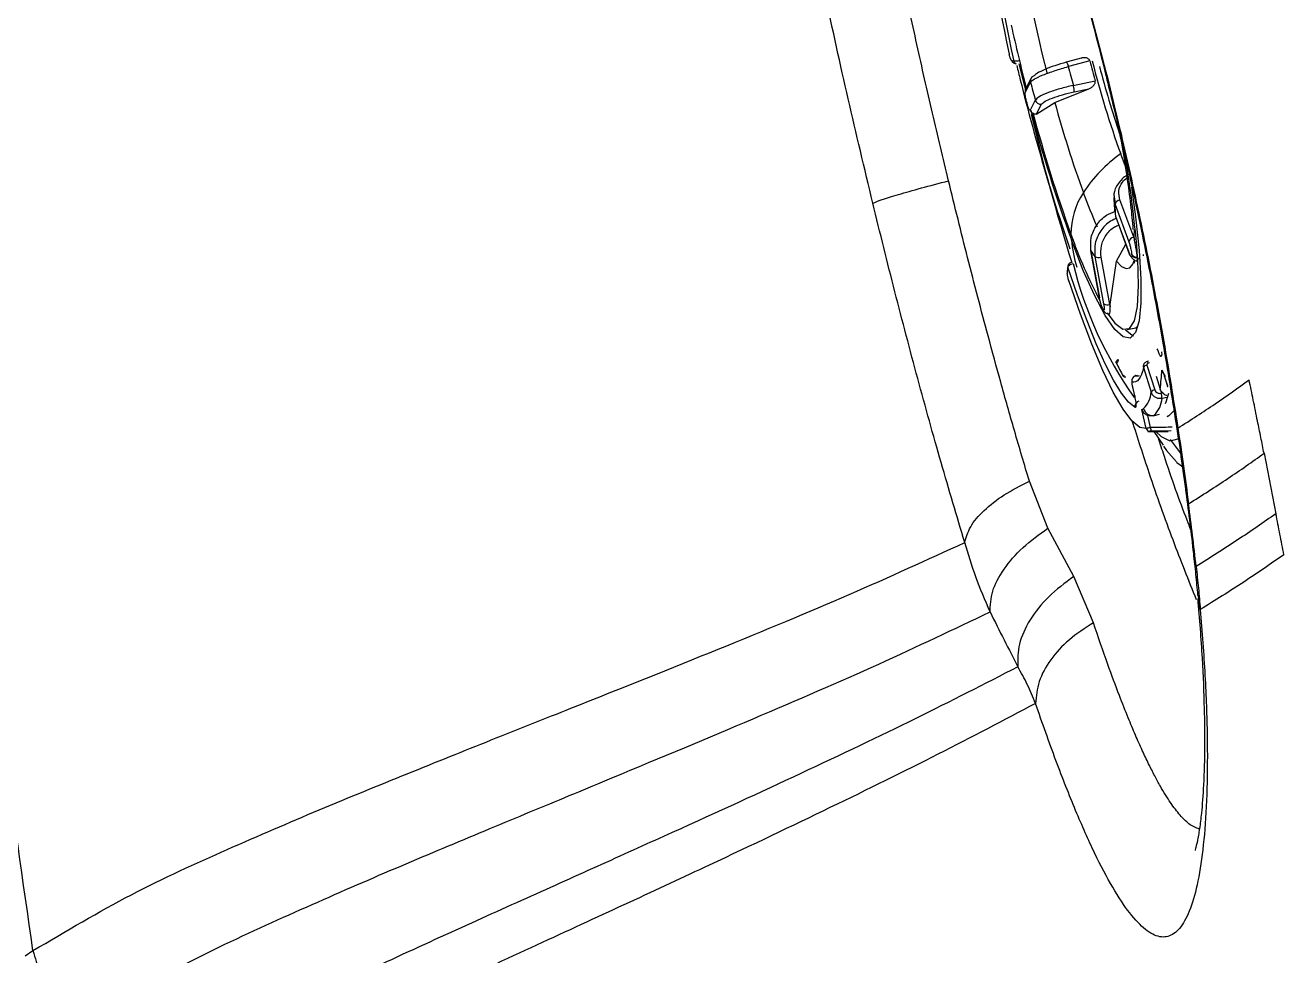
# Model space of a CAD drawing. Extents: x 400 to 501, y 484 to 634.
# Drawn here: x 486.006 to 488.782, y 554.958 to 557.011 of the extents above; entities that cross this region are included whole.
import ezdxf

# ---------------------------------------------------------------- set-up
doc = ezdxf.new("R2010")
doc.units = 0
doc.header["$MEASUREMENT"] = 0
doc.layers.add('DIM', color=3, linetype='Continuous')
doc.layers.add('GEOMETRY', color=3, linetype='Continuous', lineweight=25)

# ---------------------------------------------------------------- blocks, each defined once
blk = doc.blocks.new('2026 GRANDEE')
at = {"layer": 'GEOMETRY', "ltscale": 16}
for p, q in [((37.7617, -39.9088), (37.7566, -39.9073)), ((37.7619, -39.913), (37.767, -39.9145)), ((37.9134, -39.9016), (37.8775, -39.9112)), ((37.9293, -39.9082), (37.882, -39.9208)), ((37.7995, -39.9471), (37.7881, -39.969)), ((37.7872, -39.9772), (37.7986, -39.9553)), ((37.8522, -40.0003), (37.9272, -39.9697)), ((37.893, -39.9624), (37.941, -39.9522)), ((37.8947, -39.9766), (37.9272, -39.9697)), ((37.7901, -40.0001), (37.7902, -39.9998)), ((37.7901, -40.0001), (37.7906, -40.002)), ((37.7907, -40.0017), (37.7902, -39.9998)), ((37.8091, -39.9948), (37.7977, -40.0167)), ((37.8117, -40.0253), (37.8231, -40.0034)), ((37.8125, -40.0251), (37.8522, -40.0003)), ((37.811, -40.0259), (37.8125, -40.0251)), ((37.8117, -40.0253), (37.811, -40.0259)), ((37.8125, -40.0251), (37.8117, -40.0253)), ((37.9974, -40.1134), (38.0069, -40.1382)), ((37.9837, -40.2121), (37.985, -40.2251)), ((37.985, -40.2251), (38.0156, -40.3077)), ((38.0262, -40.2974), (37.9956, -40.2149)), ((37.9867, -40.2518), (37.9852, -40.2375)), ((38.0172, -40.3344), (37.9867, -40.2518)), ((37.9869, -40.2532), (37.9867, -40.2518)), ((37.9869, -40.2532), (38.0175, -40.3357)), ((38.0269, -40.2972), (38.0278, -40.2799)), ((37.8888, -40.3032), (37.8921, -40.3024)), ((37.9882, -40.3502), (38.009, -40.3128)), ((38.0269, -40.2972), (38.0262, -40.2974)), ((38.0262, -40.2974), (38.0278, -40.3022)), ((38.0278, -40.3022), (38.0269, -40.2972)), ((37.9317, -40.3266), (37.9508, -40.431)), ((37.9317, -40.3266), (37.9319, -40.3271)), ((37.9511, -40.4316), (37.9319, -40.3271)), ((37.9408, -40.34), (37.9599, -40.4444)), ((38.0172, -40.3344), (38.0175, -40.3357)), ((38.0216, -40.3347), (38.0217, -40.336)), ((38.0274, -40.3395), (38.0274, -40.3417)), ((37.881, -40.3607), (37.8796, -40.3732)), ((37.8798, -40.3759), (37.8812, -40.3634)), ((37.9735, -40.4454), (37.9544, -40.341)), ((37.9742, -40.4453), (37.9882, -40.3502)), ((38.0341, -40.341), (38.0341, -40.3423)), ((38.0352, -40.345), (38.0397, -40.344)), ((37.9511, -40.4316), (37.9508, -40.431)), ((37.9742, -40.4453), (37.9735, -40.4454)), ((37.9735, -40.4454), (37.9744, -40.4508)), ((37.9744, -40.4508), (37.9742, -40.4453)), ((37.959, -40.4565), (37.9586, -40.4559)), ((37.9602, -40.4599), (37.9607, -40.4605)), ((38.0117, -40.5009), (38.0306, -40.4967)), ((38.0348, -40.495), (38.0306, -40.4967)), ((38.0477, -40.5847), (38.0647, -40.639)), ((38.0555, -40.5794), (38.0725, -40.6337)), ((38.0585, -40.5704), (38.0562, -40.571)), ((38.061, -40.5744), (38.0582, -40.5751)), ((38.0307, -40.6024), (38.0341, -40.6015)), ((38.0754, -40.6038), (38.0843, -40.6321)), ((38.0908, -40.5952), (38.0922, -40.5988)), ((38.0924, -40.5994), (38.0938, -40.6037)), ((38.0934, -40.6027), (38.0954, -40.6093)), ((38.0935, -40.6028), (38.1004, -40.6249)), ((38.0954, -40.6093), (38.1004, -40.6254)), ((38.0227, -40.6244), (38.0266, -40.6406)), ((38.0229, -40.6246), (38.0267, -40.6405)), ((38.0267, -40.6405), (38.0268, -40.6405)), ((38.0869, -40.6413), (38.0901, -40.6406)), ((38.0977, -40.6605), (38.1037, -40.6409)), ((38.0887, -40.652), (38.0989, -40.6497)), ((38.0962, -40.6639), (38.0977, -40.6605)), ((38.054, -40.719), (38.0438, -40.6769)), ((38.0636, -40.7172), (38.057, -40.6901)), ((38.069, -40.6909), (38.0834, -40.6875)), ((38.0997, -40.6925), (38.1017, -40.692)), ((38.1013, -40.6911), (38.1033, -40.6902)), ((38.1204, -40.6987), (38.1213, -40.7044)), ((38.0616, -40.7251), (38.0575, -40.7257)), ((38.0575, -40.7257), (38.1022, -40.7255)), ((38.109, -40.724), (38.0649, -40.7249)), ((38.0705, -40.7256), (38.0912, -40.7561)), ((38.1213, -40.7044), (38.1237, -40.7181)), ((38.1292, -40.7724), (38.1072, -40.7432)), ((38.3137, -40.7738), (38.34, -40.9071)), ((38.1264, -40.7976), (38.1337, -40.8047)), ((37.8371, -40.9388), (37.796, -40.8354)), ((38.1432, -40.8605), (38.1472, -40.8851)), ((37.894, -41.0455), (37.8371, -40.9388)), ((38.164, -41.0231), (38.1595, -40.9942)), ((37.9374, -41.1478), (37.894, -41.0455)), ((38.1697, -41.0935), (38.1687, -41.0866)), ((38.1731, -41.1183), (38.1697, -41.0935)), ((35.581, -41.8821), (35.5982, -41.8707))]:
    blk.add_line(p, q, dxfattribs=at)
at = {"layer": 'GEOMETRY', "ltscale": 16, "flags": 128}
for points in [[(37.7516, -39.8931), (37.7516, -39.8934), (37.7517, -39.8936)], [(37.7731, -39.9144), (37.7839, -39.958), (37.7873, -39.971)], [(37.7907, -40.0017), (37.7906, -40.0021), (37.791, -40.0023), (37.7913, -40.0024)], [(38.0214, -40.1865), (38.0305, -40.2525), (38.0383, -40.3261), (38.0422, -40.3897), (38.0421, -40.4419), (38.038, -40.4815), (38.0299, -40.5075), (38.0182, -40.5195), (38.0029, -40.5172), (37.9845, -40.5006), (37.9634, -40.4701), (37.9401, -40.4263), (37.915, -40.3703), (37.8888, -40.3032)], [(38.0479, -40.3381), (38.0479, -40.3379), (38.0476, -40.3367)], [(37.881, -40.3607), (37.8809, -40.362), (37.8812, -40.3634)], [(38.0291, -40.6726), (38.015, -40.6609), (37.9991, -40.6408), (37.9818, -40.6123), (37.9632, -40.5761), (37.9436, -40.5324), (37.9232, -40.4819), (37.9023, -40.4253), (37.8812, -40.3634)], [(37.9676, -40.4643), (37.9845, -40.4864), (38.0025, -40.5001), (38.0171, -40.4984), (38.0279, -40.4815), (38.0346, -40.4497), (38.0371, -40.4038), (38.0352, -40.345)], [(37.9882, -40.3502), (37.9994, -40.3615), (38.0092, -40.3664), (38.0175, -40.3648), (38.0242, -40.3567), (38.0279, -40.3474)], [(37.8796, -40.3732), (37.8796, -40.3745), (37.8798, -40.3759)], [(38.054, -40.719), (38.0394, -40.7167), (38.0222, -40.7024), (38.0027, -40.6763), (37.9812, -40.639), (37.958, -40.5911), (37.9337, -40.5333), (37.9085, -40.4668), (37.8829, -40.3926)], [(37.8833, -40.3938), (37.8833, -40.3938), (37.883, -40.3932), (37.8829, -40.3926)], [(38.0081, -40.5013), (38.0219, -40.5127), (38.0254, -40.5144)], [(38.0477, -40.5847), (38.0457, -40.593), (38.0433, -40.6001), (38.0406, -40.606), (38.0375, -40.6106), (38.0342, -40.614), (38.0305, -40.6161), (38.0265, -40.617), (38.0222, -40.6166)], [(38.0582, -40.5751), (38.0578, -40.5739), (38.0574, -40.5729), (38.057, -40.5721), (38.0567, -40.5715), (38.0563, -40.5711), (38.0561, -40.5709), (38.0559, -40.571), (38.0558, -40.5713)], [(38.1004, -40.6249), (38.1004, -40.6252), (38.1004, -40.6254)], [(38.1017, -40.692), (38.104, -40.691), (38.1149, -40.6801)], [(38.1248, -40.7406), (38.1225, -40.7427), (38.1066, -40.7472), (38.0875, -40.7377), (38.0748, -40.7256)], [(38.0918, -40.7583), (38.0983, -40.7674), (38.1206, -40.7929)], [(38.1206, -40.7929), (38.1215, -40.7937), (38.1338, -40.8028)]]:
    blk.add_lwpolyline(points, dxfattribs=at)
at = {"layer": 'GEOMETRY', "ltscale": 256}
for centre, radius, start, end in [((40.2301, -39.3357), 2.5404, 182.6499, 192.6863), ((40.1528, -39.3704), 2.451, 182.785, 192.6886), ((40.7246, -39.1856), 2.9854, 187.3297, 194.5704), ((42.0512, -38.8736), 4.4003, 192.549, 194.3938), ((37.7642, -39.9056), 0.00774, 192.5667, 253.2376), ((37.7692, -39.9071), 0.00774, 192.5688, 252.373), ((40.5326, -39.2395), 2.7368, 194.4157, 195.3177), ((40.5799, -39.2281), 2.7365, 194.3896, 195.3438), ((40.0372, -39.3776), 2.1684, 194.1713, 199.8364), ((40.0908, -39.3619), 2.2118, 194.6307, 198.6471), ((37.8095, -39.9523), 0.0113, 104.6783, 195.0381), ((37.7981, -39.9742), 0.0114, 152.5992, 195.015), ((40.9537, -39.1389), 3.259, 194.5076, 195.2259), ((37.8206, -39.9916), 0.012, 195.1807, 281.8625), ((40.2739, -39.3419), 2.5096, 195.2085, 199.9661), ((37.8092, -40.0135), 0.012, 195.1807, 281.8607), ((41.0969, -39.144), 3.4112, 194.835, 199.8674), ((42.1918, -38.9991), 4.5101, 193.169, 197.4709), ((41.0023, -39.1656), 3.3115, 194.993, 199.86), ((38.1746, -40.3664), 0.3089, 125.0028, 147.1391), ((35.6697, -40.5243), 2.3723, 4.3362, 10.1872), ((38.0526, -40.2899), 0.1649, 146.5003, 180.261), ((39.0535, -39.7824), 1.2122, 200.0915, 203.946), ((37.9973, -40.2272), 0.0125, 97.7878, 170.3362), ((37.0753, -40.2941), 0.9123, 2.6593, 4.3383), ((38.927, -39.9258), 1.1014, 199.343, 207.6673), ((38.2388, -40.2662), 0.352, 186.0391, 196.0335), ((38.0278, -40.3098), 0.0125, 97.789, 170.3365), ((38.0844, -40.2313), 0.1801, 212.1697, 217.125), ((37.9486, -40.3259), 0.0161, 240.7709, 290.8223), ((38.022, -40.334), 0.00485, 200.4565, 221.1458), ((38.0321, -40.3294), 0.0117, 206.9173, 279.7743), ((38.0322, -40.3307), 0.0117, 206.9173, 279.7743), ((38.7302, -40.1514), 0.8621, 193.6702, 215.3804), ((37.9678, -40.4304), 0.0161, 240.7705, 290.8217), ((37.9687, -40.4541), 0.0102, 190.2643, 214.6085), ((37.9691, -40.4547), 0.0102, 190.2298, 225.1124), ((38.0958, -40.5521), 0.00824, 166.6849, 198.9427), ((37.9863, -40.5683), 0.00608, 281.5059, 3.4343), ((38.4973, -40.3205), 0.5695, 206.4651, 209.8031), ((38.0565, -40.5891), 0.00976, 95.3793, 153.1863), ((37.77, -40.5806), 0.3184, 350.6997, 358.2744), ((38.0015, -40.5971), 0.0066, 284.4368, 315.246), ((38.0338, -40.6139), 0.0119, 104.8081, 192.9888), ((38.0341, -40.5893), 0.0136, 255.5366, 289.6864), ((38.0092, -40.6351), 0.0557, 314.1018, 355.9835), ((38.0734, -40.6434), 0.00976, 95.3795, 153.1864), ((38.0538, -40.6521), 0.0348, 0.1913, 18.1437), ((38.1022, -40.6246), 0.002, 202.6842, 257.1392), ((38.0408, -40.6701), 0.012, 104.7089, 192.2431), ((38.0309, -40.6482), 0.0579, 314.2416, 356.1978), ((38.0398, -40.6625), 0.015, 285.4873, 303.1691), ((38.0671, -40.6704), 0.0197, 193.72, 282.1417), ((38.0625, -40.6762), 0.0161, 293.8723, 302.9792), ((38.0616, -40.7172), 0.00786, 193.3206, 269.974), ((38.0775, -40.7187), 0.0141, 173.8776, 206.1399)]:
    blk.add_arc(centre, radius, start, end, dxfattribs=at)
at = {"layer": 'GEOMETRY', "ltscale": 16}
for points, knots in [([(35.5982, -41.8707), (35.5543, -41.5637), (35.4666, -40.951), (35.2984, -40.0418), (35.1054, -39.1444), (34.8861, -38.2613), (34.6456, -37.3932), (34.4669, -36.8248), (34.378, -36.5419)], [0, 0, 0, 0, 0.169121, 0.337513, 0.504996, 0.671373, 0.836444, 1, 1, 1, 1]), ([(37.9842, -38.173), (37.9985, -38.186), (38.0268, -38.212), (38.0715, -38.2514), (38.1236, -38.292), (38.1881, -38.3341), (38.2706, -38.38), (38.378, -38.4372), (38.5143, -38.5033), (38.6823, -38.577), (38.8833, -38.658), (39.1167, -38.7419), (39.3802, -38.8277), (39.6879, -38.9222), (40.0387, -39.0258), (40.4288, -39.1386), (40.833, -39.2542), (41.2474, -39.3718), (41.7646, -39.5182), (42.3844, -39.6931), (43.1041, -39.8959), (43.5851, -40.0317), (43.8255, -40.0996)], [0, 0, 0, 0, 0.0442413, 0.0877792, 0.1304804, 0.1722284, 0.2122062, 0.2509331, 0.2888508, 0.3261218, 0.3630993, 0.4009617, 0.4396533, 0.479277, 0.5280263, 0.5779864, 0.6289492, 0.6807197, 0.7331531, 0.8216919, 0.9108967, 1, 1, 1, 1]), ([(37.4507, -40.2221), (37.4323, -40.1453), (37.3957, -39.9918), (37.3454, -39.7627), (37.2996, -39.5392), (37.2595, -39.3249), (37.2259, -39.1234), (37.1996, -38.9382), (37.1814, -38.7723), (37.172, -38.6288), (37.1718, -38.5102), (37.1812, -38.4187), (37.2003, -38.3559), (37.229, -38.3231), (37.2668, -38.3206), (37.3131, -38.3486), (37.3668, -38.4063), (37.4269, -38.4925), (37.4921, -38.6057), (37.5608, -38.7435), (37.6316, -38.9035), (37.703, -39.083), (37.7735, -39.2788), (37.8416, -39.4879), (37.9064, -39.7065), (37.9455, -39.857), (37.965, -39.9323)], [0, 0, 0, 0, 0.041623, 0.083255, 0.124912, 0.166606, 0.208346, 0.250138, 0.291985, 0.333885, 0.375826, 0.417796, 0.459779, 0.50176, 0.543716, 0.585624, 0.627466, 0.669228, 0.710896, 0.752459, 0.793913, 0.835267, 0.876533, 0.917729, 0.958876, 1, 1, 1, 1]), ([(37.4, -38.4797), (37.3994, -38.4797), (37.3982, -38.4796), (37.4056, -38.4882), (37.4166, -38.5027), (37.432, -38.5243), (37.4552, -38.5597), (37.488, -38.6154), (37.5283, -38.6905), (37.5776, -38.7914), (37.639, -38.9301), (37.705, -39.0958), (37.7724, -39.2827), (37.8384, -39.4836), (37.9042, -39.7038), (37.9442, -39.8592), (37.9636, -39.9349)], [0, 0, 0, 0, 0.026828, 0.060021, 0.088424, 0.117246, 0.176108, 0.236577, 0.300323, 0.378519, 0.473123, 0.584068, 0.678006, 0.781104, 0.893377, 1, 1, 1, 1]), ([(37.6177, -40.1727), (37.6058, -40.1229), (37.5818, -40.0226), (37.5475, -39.8711), (37.5147, -39.7193), (37.488, -39.5885), (37.4664, -39.4774), (37.449, -39.3839), (37.4338, -39.2972), (37.4199, -39.2133), (37.4069, -39.1288), (37.3939, -39.0366), (37.3835, -38.9503), (37.3766, -38.8806), (37.3717, -38.8193), (37.3685, -38.7625), (37.3672, -38.7076), (37.3681, -38.6506), (37.3726, -38.5956), (37.3828, -38.5471), (37.3963, -38.5141), (37.4088, -38.5042), (37.4143, -38.4998)], [0, 0, 0, 0, 0.061756, 0.12441, 0.187975, 0.252463, 0.292259, 0.334388, 0.378856, 0.413152, 0.455319, 0.505369, 0.558628, 0.600844, 0.631994, 0.677388, 0.719622, 0.758689, 0.823699, 0.885343, 0.949268, 1, 1, 1, 1]), ([(37.7566, -39.9073), (37.7564, -39.9071), (37.756, -39.9069), (37.7553, -39.9055), (37.7545, -39.9036), (37.7537, -39.9012), (37.7529, -39.8986), (37.7522, -39.896), (37.7519, -39.8944), (37.7517, -39.8936)], [0, 0, 0, 0, 0.158156, 0.318394, 0.46963, 0.604217, 0.75712, 0.886501, 1, 1, 1, 1]), ([(37.775, -39.9077), (37.7735, -39.908), (37.7709, -39.9085), (37.768, -39.9089), (37.7661, -39.9091), (37.7645, -39.9092), (37.7627, -39.9092), (37.762, -39.9089), (37.7617, -39.9088)], [0, 0, 0, 0, 0.2377339, 0.4339233, 0.5045426, 0.6225437, 0.7877697, 1, 1, 1, 1]), ([(37.7683, -39.9182), (37.7708, -39.9288), (37.7815, -39.974), (37.8025, -40.053), (37.831, -40.1541), (37.8588, -40.2448), (37.8775, -40.2993), (37.8856, -40.3228)], [0, 0, 0, 0, 0.074389, 0.317133, 0.561621, 0.810739, 1, 1, 1, 1]), ([(37.7986, -39.9553), (37.8007, -39.953), (37.8051, -39.9485), (37.8253, -39.9393), (37.8521, -39.9295), (37.872, -39.9237), (37.882, -39.9208)], [0, 0, 0, 0, 0.25003, 0.500035, 0.750022, 1, 1, 1, 1]), ([(37.8773, -39.9113), (37.8689, -39.9137), (37.8519, -39.9186), (37.8292, -39.9273), (37.8122, -39.9355), (37.8085, -39.9394), (37.8066, -39.9414)], [0, 0, 0, 0, 0.249817, 0.500222, 0.750496, 1, 1, 1, 1]), ([(37.8774, -39.9113), (37.8774, -39.9112), (37.8776, -39.911), (37.8782, -39.9115), (37.8792, -39.9131), (37.8804, -39.9159), (37.8813, -39.9186), (37.8818, -39.9201), (37.882, -39.9208)], [0, 0, 0, 0, 0.124722, 0.249344, 0.5, 0.750656, 0.875278, 1, 1, 1, 1]), ([(37.9293, -39.9082), (37.929, -39.9074), (37.9285, -39.9059), (37.9268, -39.904), (37.9246, -39.9026), (37.9209, -39.9013), (37.9156, -39.9008), (37.9115, -39.902), (37.9094, -39.9027)], [0, 0, 0, 0, 0.094256, 0.190576, 0.298462, 0.424807, 0.701731, 1, 1, 1, 1]), ([(37.9633, -39.9342), (37.9735, -39.9757), (37.992, -40.0505), (38.0149, -40.151), (38.0318, -40.2283), (38.048, -40.3054), (38.0677, -40.4044), (38.0939, -40.5456), (38.1103, -40.6501), (38.1196, -40.7092)], [0, 0, 0, 0, 0.158075, 0.285311, 0.381692, 0.452201, 0.579652, 0.762206, 1, 1, 1, 1]), ([(37.965, -39.9323), (37.9813, -39.9987), (38.0137, -40.1317), (38.0561, -40.3312), (38.0937, -40.5284), (38.1137, -40.6548), (38.1237, -40.7181)], [0, 0, 0, 0, 0.249613, 0.499405, 0.749498, 1, 1, 1, 1]), ([(37.7902, -39.9998), (37.7895, -39.997), (37.7881, -39.9913), (37.787, -39.9841), (37.7867, -39.9792), (37.787, -39.9779), (37.7872, -39.9772)], [0, 0, 0, 0, 0.279658, 0.559227, 0.779582, 1, 1, 1, 1]), ([(37.893, -39.9624), (37.8829, -39.9648), (37.8627, -39.9694), (37.8357, -39.9787), (37.8156, -39.9879), (37.8112, -39.9925), (37.8091, -39.9948)], [0, 0, 0, 0, 0.249978, 0.4999653, 0.7499704, 1, 1, 1, 1]), ([(37.8231, -40.0034), (37.825, -40.0015), (37.8287, -39.9977), (37.8459, -39.9902), (37.8689, -39.9827), (37.8861, -39.9786), (37.8947, -39.9766)], [0, 0, 0, 0, 0.249775, 0.50014, 0.75045, 1, 1, 1, 1]), ([(37.8949, -39.974), (37.8949, -39.9732), (37.8948, -39.9716), (37.8943, -39.9686), (37.8937, -39.9654), (37.8933, -39.9634), (37.893, -39.9624)], [0, 0, 0, 0, 0.259419, 0.518943, 0.768457, 1, 1, 1, 1]), ([(37.8947, -39.9766), (37.8948, -39.9764), (37.895, -39.9759), (37.8949, -39.9746), (37.8949, -39.974)], [0, 0, 0, 0, 0.4814387, 1, 1, 1, 1]), ([(37.9272, -39.9697), (37.9293, -39.9689), (37.9332, -39.9672), (37.9373, -39.9632), (37.9398, -39.9597), (37.9409, -39.9572), (37.9414, -39.9546), (37.9411, -39.953), (37.941, -39.9522)], [0, 0, 0, 0, 0.298395, 0.575452, 0.701699, 0.809514, 0.905784, 1, 1, 1, 1]), ([(37.7977, -40.0167), (37.7973, -40.0169), (37.7965, -40.0173), (37.7945, -40.0135), (37.7925, -40.0081), (37.7913, -40.0038), (37.7907, -40.0017)], [0, 0, 0, 0, 0.279486, 0.559002, 0.779415, 1, 1, 1, 1]), ([(37.9936, -40.0593), (37.9977, -40.0827), (38.0063, -40.1307), (38.0158, -40.1957), (38.022, -40.2471), (38.0239, -40.2713), (38.0245, -40.2799)], [0, 0, 0, 0, 0.273423, 0.56292, 0.84606, 1, 1, 1, 1]), ([(37.4507, -40.2221), (37.4563, -40.2197), (37.4675, -40.215), (37.5056, -40.2032), (37.5558, -40.1889), (37.5971, -40.1781), (37.6177, -40.1727)], [0, 0, 0, 0, 0.249999, 0.5, 0.750001, 1, 1, 1, 1]), ([(37.796, -40.8354), (37.785, -40.7985), (37.7638, -40.7274), (37.7335, -40.6198), (37.6989, -40.493), (37.6601, -40.345), (37.6316, -40.2294), (37.6177, -40.1727)], [0, 0, 0, 0, 0.179873, 0.346616, 0.500256, 0.755354, 1, 1, 1, 1]), ([(38.0159, -40.159), (38.0146, -40.1595), (38.0041, -40.1638), (37.9912, -40.1789), (37.9812, -40.1974), (37.9831, -40.2087), (37.9837, -40.2121)], [0, 0, 0, 0, 0.052777, 0.440288, 0.827827, 1, 1, 1, 1]), ([(37.9956, -40.2149), (37.9943, -40.2083), (37.9916, -40.1951), (37.9983, -40.1773), (38.0078, -40.1693), (38.0112, -40.1665)], [0, 0, 0, 0, 0.3900189, 0.7809583, 1, 1, 1, 1]), ([(37.6535, -40.9705), (37.6361, -40.9123), (37.6013, -40.7959), (37.5497, -40.6097), (37.4991, -40.4182), (37.4668, -40.2874), (37.4507, -40.2221)], [0, 0, 0, 0, 0.250286, 0.500342, 0.750226, 1, 1, 1, 1]), ([(37.982, -40.2093), (37.9826, -40.2178), (37.9834, -40.2286), (37.9838, -40.2382), (37.9839, -40.2403)], [0, 0, 0, 0, 0.77976, 1, 1, 1, 1]), ([(37.9319, -40.3271), (37.9313, -40.3173), (37.9301, -40.2977), (37.9433, -40.2696), (37.9627, -40.2486), (37.9789, -40.2424), (37.9855, -40.2398)], [0, 0, 0, 0, 0.271164, 0.542301, 0.813418, 1, 1, 1, 1]), ([(37.9892, -40.2556), (37.9844, -40.2574), (37.97, -40.2628), (37.9522, -40.2825), (37.9389, -40.3105), (37.9402, -40.3301), (37.9408, -40.34)], [0, 0, 0, 0, 0.141212, 0.427451, 0.713712, 1, 1, 1, 1]), ([(37.9544, -40.341), (37.9538, -40.3326), (37.9528, -40.3159), (37.9642, -40.2923), (37.9787, -40.2761), (37.9901, -40.2717), (37.9933, -40.2705)], [0, 0, 0, 0, 0.294204, 0.589101, 0.883935, 1, 1, 1, 1]), ([(38.0156, -40.3077), (38.0163, -40.31), (38.0179, -40.3147), (38.0199, -40.3228), (38.0212, -40.3298), (38.0215, -40.3331), (38.0216, -40.3347)], [0, 0, 0, 0, 0.279486, 0.559002, 0.779415, 1, 1, 1, 1]), ([(38.0341, -40.341), (38.0338, -40.3384), (38.0334, -40.3332), (38.0317, -40.3229), (38.0297, -40.312), (38.0284, -40.3054), (38.0278, -40.3022)], [0, 0, 0, 0, 0.247553, 0.500917, 0.753662, 1, 1, 1, 1]), ([(38.0217, -40.336), (38.0217, -40.3376), (38.0218, -40.3408), (38.0206, -40.3411), (38.019, -40.3389), (38.0178, -40.3359), (38.0172, -40.3344)], [0, 0, 0, 0, 0.279658, 0.559227, 0.779582, 1, 1, 1, 1]), ([(38.0185, -40.3372), (38.0196, -40.3391), (38.0219, -40.3429), (38.0262, -40.3469), (38.0301, -40.3492), (38.0321, -40.3493), (38.0329, -40.3493)], [0, 0, 0, 0, 0.268072, 0.550067, 0.841283, 1, 1, 1, 1]), ([(38.0474, -40.3356), (38.0474, -40.3358), (38.0473, -40.3361), (38.0474, -40.3363), (38.0475, -40.3365)], [0, 0, 0, 0, 0.38705, 1, 1, 1, 1]), ([(37.8906, -40.3515), (37.8903, -40.3516), (37.8894, -40.3519), (37.888, -40.3525), (37.8864, -40.3535), (37.8848, -40.3547), (37.8833, -40.3561), (37.8821, -40.3576), (37.8812, -40.3592), (37.881, -40.3603), (37.8809, -40.3608)], [0, 0, 0, 0, 0.084457, 0.195037, 0.313545, 0.439356, 0.571785, 0.709962, 0.853032, 1, 1, 1, 1]), ([(37.8812, -40.3634), (37.8814, -40.3628), (37.8816, -40.3616), (37.883, -40.36), (37.8844, -40.3589), (37.886, -40.3578), (37.8887, -40.3564), (37.8912, -40.3556), (37.8926, -40.3552)], [0, 0, 0, 0, 0.212271, 0.377509, 0.495493, 0.566066, 0.762293, 1, 1, 1, 1]), ([(38.0273, -40.3473), (38.0273, -40.3476), (38.0273, -40.3531), (38.0267, -40.3559), (38.027, -40.3541), (38.027, -40.354)], [0, 0, 0, 0, 0.050412, 0.935165, 1, 1, 1, 1]), ([(38.0333, -40.3498), (38.0336, -40.3493), (38.0343, -40.3485), (38.0342, -40.3443), (38.0341, -40.3423)], [0, 0, 0, 0, 0.505881, 1, 1, 1, 1]), ([(37.8829, -40.3926), (37.8827, -40.3919), (37.8822, -40.3905), (37.8816, -40.3879), (37.8809, -40.3852), (37.8804, -40.3823), (37.88, -40.3797), (37.8797, -40.3774), (37.8798, -40.3764), (37.8798, -40.3759)], [0, 0, 0, 0, 0.1132833, 0.2423287, 0.3949714, 0.5295302, 0.6809507, 0.8415168, 1, 1, 1, 1]), ([(37.9586, -40.4559), (37.9579, -40.4546), (37.9565, -40.4522), (37.9543, -40.4453), (37.9523, -40.4381), (37.9515, -40.4338), (37.9511, -40.4316)], [0, 0, 0, 0, 0.279658, 0.559227, 0.779582, 1, 1, 1, 1]), ([(37.9599, -40.4444), (37.9603, -40.447), (37.9611, -40.4521), (37.9611, -40.4564), (37.9604, -40.458), (37.9595, -40.457), (37.959, -40.4565)], [0, 0, 0, 0, 0.279486, 0.559002, 0.779415, 1, 1, 1, 1]), ([(37.9703, -40.465), (37.971, -40.4658), (37.9724, -40.4673), (37.9737, -40.4649), (37.9744, -40.4595), (37.9744, -40.4537), (37.9744, -40.4508)], [0, 0, 0, 0, 0.247558, 0.500834, 0.753648, 1, 1, 1, 1]), ([(37.9618, -40.4619), (37.9629, -40.4629), (37.9649, -40.4649), (37.9684, -40.4663), (37.9711, -40.4667), (37.9723, -40.4662), (37.9725, -40.4662)], [0, 0, 0, 0, 0.3075458, 0.6241869, 0.9435076, 1, 1, 1, 1]), ([(38.088, -40.5547), (38.0878, -40.557), (38.0875, -40.5614), (38.0849, -40.5594), (38.0816, -40.5529), (38.0794, -40.5463), (38.0783, -40.543)], [0, 0, 0, 0, 0.281073, 0.558491, 0.778265, 1, 1, 1, 1]), ([(37.9875, -40.5743), (37.9873, -40.5734), (37.9868, -40.5716), (37.9889, -40.569), (37.991, -40.5673), (37.9923, -40.5668), (37.9924, -40.5668)], [0, 0, 0, 0, 0.341445, 0.697226, 0.978752, 1, 1, 1, 1]), ([(38.0558, -40.5713), (38.0544, -40.5718), (38.0519, -40.5728), (38.0498, -40.5749), (38.0486, -40.5767), (38.0477, -40.5785), (38.0471, -40.5813), (38.0475, -40.5835), (38.0477, -40.5847)], [0, 0, 0, 0, 0.236628, 0.436512, 0.503313, 0.619619, 0.785262, 1, 1, 1, 1]), ([(38.0582, -40.5751), (38.0577, -40.5753), (38.0566, -40.5757), (38.0557, -40.5769), (38.0553, -40.5782), (38.0555, -40.579), (38.0555, -40.5794)], [0, 0, 0, 0, 0.265913, 0.551295, 0.780457, 1, 1, 1, 1]), ([(38.0883, -40.5902), (38.0887, -40.5907), (38.0893, -40.5916), (38.0906, -40.5943), (38.0919, -40.5978), (38.0929, -40.601), (38.0935, -40.6028)], [0, 0, 0, 0, 0.265153, 0.452648, 0.690469, 1, 1, 1, 1]), ([(38.0883, -40.5902), (38.0888, -40.5913), (38.0895, -40.5927), (38.0907, -40.595), (38.0925, -40.5985), (38.0942, -40.602), (38.0955, -40.6046)], [0, 0, 0, 0, 0.269907, 0.361562, 0.522819, 1, 1, 1, 1]), ([(38.0087, -40.6059), (38.0083, -40.6059), (38.0066, -40.6059), (38.0045, -40.605), (38.0036, -40.604), (38.0031, -40.6035)], [0, 0, 0, 0, 0.140541, 0.576535, 1, 1, 1, 1]), ([(38.0222, -40.6166), (38.022, -40.6167), (38.0217, -40.6169), (38.0218, -40.6191), (38.0222, -40.6218), (38.0227, -40.6237), (38.0229, -40.6246)], [0, 0, 0, 0, 0.27927, 0.560589, 0.7819759, 1, 1, 1, 1]), ([(38.0307, -40.6024), (38.0305, -40.6025), (38.0301, -40.6025), (38.0298, -40.6033), (38.0298, -40.604), (38.0298, -40.6042)], [0, 0, 0, 0, 0.446392, 0.893068, 1, 1, 1, 1]), ([(38.1237, -40.7181), (38.1515, -40.7003), (38.2072, -40.6647), (38.2562, -40.6295), (38.2808, -40.6119)], [0, 0, 0, 0, 0.499992, 1, 1, 1, 1]), ([(38.2993, -40.7024), (38.2962, -40.6871), (38.2901, -40.6569), (38.2838, -40.6267), (38.2808, -40.6119)], [0, 0, 0, 0, 0.509224, 1, 1, 1, 1]), ([(38.0267, -40.6405), (38.0278, -40.6455), (38.03, -40.6554), (38.0312, -40.6663), (38.0309, -40.6724), (38.0297, -40.6725), (38.0291, -40.6726)], [0, 0, 0, 0, 0.280954, 0.55863, 0.778027, 1, 1, 1, 1]), ([(38.0647, -40.639), (38.0654, -40.6406), (38.0666, -40.6437), (38.0704, -40.6479), (38.0755, -40.6511), (38.0821, -40.6529), (38.0864, -40.6523), (38.0887, -40.652)], [0, 0, 0, 0, 0.187307, 0.345572, 0.57379, 0.780073, 1, 1, 1, 1]), ([(38.0725, -40.6337), (38.0733, -40.6352), (38.0748, -40.6383), (38.0792, -40.6409), (38.0834, -40.6418), (38.0858, -40.6414), (38.0869, -40.6413)], [0, 0, 0, 0, 0.299995, 0.602994, 0.817055, 1, 1, 1, 1]), ([(38.0901, -40.6406), (38.0888, -40.6394), (38.0862, -40.6369), (38.0849, -40.6337), (38.0843, -40.6321)], [0, 0, 0, 0, 0.497326, 1, 1, 1, 1]), ([(38.0901, -40.6406), (38.0912, -40.6414), (38.0937, -40.6433), (38.0969, -40.6452), (38.0988, -40.6458), (38.0992, -40.646)], [0, 0, 0, 0, 0.38563, 0.857897, 1, 1, 1, 1]), ([(38.1004, -40.6249), (38.1004, -40.6252), (38.1006, -40.6258), (38.1009, -40.6263), (38.1012, -40.6266), (38.1013, -40.6263), (38.1014, -40.6259), (38.1014, -40.6256)], [0, 0, 0, 0, 0.151485, 0.321251, 0.510704, 0.753376, 1, 1, 1, 1]), ([(38.0221, -40.7011), (38.0346, -40.7399), (38.0646, -40.8335), (38.1125, -40.9675), (38.1468, -41.0531), (38.1639, -41.0959)], [0, 0, 0, 0, 0.260979, 0.630489, 1, 1, 1, 1]), ([(38.0438, -40.6769), (38.0451, -40.6796), (38.0471, -40.6836), (38.0522, -40.6879), (38.0555, -40.6894), (38.057, -40.6901)], [0, 0, 0, 0, 0.49945, 0.772693, 1, 1, 1, 1]), ([(38.069, -40.6909), (38.067, -40.6912), (38.0629, -40.6918), (38.059, -40.6907), (38.057, -40.6901)], [0, 0, 0, 0, 0.498747, 1, 1, 1, 1]), ([(38.1185, -40.699), (38.1226, -40.7265), (38.1308, -40.7818), (38.1379, -40.835), (38.1415, -40.8618)], [0, 0, 0, 0, 0.498936, 1, 1, 1, 1]), ([(38.0636, -40.7172), (38.0621, -40.7175), (38.0596, -40.7179), (38.0567, -40.7184), (38.0547, -40.7188), (38.0542, -40.719), (38.054, -40.719)], [0, 0, 0, 0, 0.3039456, 0.534904, 0.7608191, 1, 1, 1, 1]), ([(38.0649, -40.7249), (38.0645, -40.7249), (38.0635, -40.725), (38.0625, -40.725), (38.0618, -40.7251), (38.0617, -40.7251), (38.0616, -40.7251)], [0, 0, 0, 0, 0.279886, 0.570842, 0.793544, 1, 1, 1, 1]), ([(38.1113, -40.7163), (38.1082, -40.7163), (38.0923, -40.7167), (38.0764, -40.717), (38.0636, -40.7172)], [0, 0, 0, 0, 0.1938, 1, 1, 1, 1]), ([(38.1237, -40.7181), (38.1278, -40.7463), (38.1362, -40.803), (38.1436, -40.8577), (38.1472, -40.8851)], [0, 0, 0, 0, 0.498734, 1, 1, 1, 1]), ([(38.3137, -40.7738), (38.3114, -40.7621), (38.3066, -40.7383), (38.3018, -40.7146), (38.2993, -40.7024)], [0, 0, 0, 0, 0.490723, 1, 1, 1, 1]), ([(38.08, -40.7397), (38.0842, -40.7525), (38.1053, -40.8176), (38.1295, -40.886), (38.1489, -40.9351), (38.1517, -40.9422)], [0, 0, 0, 0, 0.17235, 0.880057, 1, 1, 1, 1]), ([(38.1472, -40.8851), (38.1767, -40.8664), (38.2357, -40.8291), (38.2877, -40.7923), (38.3137, -40.7738)], [0, 0, 0, 0, 0.499991, 1, 1, 1, 1]), ([(37.6535, -40.9705), (37.6567, -40.959), (37.663, -40.9359), (37.6943, -40.8995), (37.7383, -40.8645), (37.7767, -40.8451), (37.796, -40.8354)], [0, 0, 0, 0, 0.249999, 0.5, 0.750001, 1, 1, 1, 1]), ([(38.1413, -40.86), (38.1443, -40.883), (38.1503, -40.9289), (38.1554, -40.9731), (38.1579, -40.9952)], [0, 0, 0, 0, 0.499918, 1, 1, 1, 1]), ([(38.164, -41.0231), (38.1614, -41.0006), (38.1563, -40.9554), (38.1503, -40.9085), (38.1472, -40.8851)], [0, 0, 0, 0, 0.500157, 1, 1, 1, 1]), ([(38.34, -40.9071), (38.3124, -40.9263), (38.2572, -40.9647), (38.1951, -41.0037), (38.164, -41.0231)], [0, 0, 0, 0, 0.500131, 1, 1, 1, 1]), ([(37.7093, -41.1237), (37.7099, -41.1088), (37.7111, -41.0789), (37.7377, -41.0293), (37.7793, -40.9804), (37.8178, -40.9527), (37.8371, -40.9389)], [0, 0, 0, 0, 0.2499984, 0.4999997, 0.7500012, 1, 1, 1, 1]), ([(35.5982, -41.8707), (35.6709, -41.8277), (35.8165, -41.7416), (36.0279, -41.6462), (36.2312, -41.559), (36.4255, -41.4796), (36.6105, -41.4053), (36.8451, -41.3121), (37.115, -41.2044), (37.4057, -41.0841), (37.5709, -41.0084), (37.6535, -40.9705)], [0, 0, 0, 0, 0.083116, 0.166327, 0.249692, 0.332997, 0.416372, 0.499762, 0.666523, 0.833264, 1, 1, 1, 1]), ([(37.7093, -41.1237), (37.6984, -41.0982), (37.6772, -41.0481), (37.6613, -40.996), (37.6535, -40.9705)], [0, 0, 0, 0, 0.510996, 1, 1, 1, 1]), ([(38.1578, -40.9946), (38.1595, -41.0101), (38.163, -41.0413), (38.1657, -41.0716), (38.1671, -41.0867)], [0, 0, 0, 0, 0.499662, 1, 1, 1, 1]), ([(38.3573, -40.9976), (38.3285, -41.0176), (38.2707, -41.0576), (38.2056, -41.0981), (38.1731, -41.1183)], [0, 0, 0, 0, 0.500139, 1, 1, 1, 1]), ([(38.164, -41.0231), (38.1657, -41.0392), (38.1691, -41.0714), (38.1718, -41.1027), (38.1731, -41.1183)], [0, 0, 0, 0, 0.499564, 1, 1, 1, 1]), ([(37.894, -41.0455), (37.8747, -41.0599), (37.8359, -41.0887), (37.7951, -41.1411), (37.7701, -41.1951), (37.7705, -41.2282), (37.7707, -41.2448)], [0, 0, 0, 0, 0.2499985, 0.5, 0.7500015, 1, 1, 1, 1]), ([(38.1673, -41.0937), (38.1709, -41.1385), (38.1778, -41.2251), (38.1819, -41.3315), (38.183, -41.4257), (38.1808, -41.5039), (38.1763, -41.5638), (38.1713, -41.6036), (38.1666, -41.6304), (38.1624, -41.6465), (38.1617, -41.6487), (38.1615, -41.6495)], [0, 0, 0, 0, 0.1511472, 0.2918055, 0.4066926, 0.5480156, 0.671207, 0.7562221, 0.8503726, 0.9407583, 1, 1, 1, 1]), ([(35.7116, -42.0292), (35.7845, -41.9853), (35.9304, -41.8975), (36.1395, -41.8015), (36.3389, -41.7136), (36.528, -41.6339), (36.707, -41.5594), (36.933, -41.4658), (37.1918, -41.3579), (37.4702, -41.2374), (37.6296, -41.1616), (37.7093, -41.1237)], [0, 0, 0, 0, 0.083113, 0.166329, 0.249691, 0.332997, 0.416374, 0.499763, 0.666523, 0.833264, 1, 1, 1, 1]), ([(37.7093, -41.1237), (37.7197, -41.1445), (37.7406, -41.1859), (37.7607, -41.2252), (37.7707, -41.2448)], [0, 0, 0, 0, 0.50079, 1, 1, 1, 1]), ([(38.1731, -41.1183), (38.1769, -41.1676), (38.1845, -41.2661), (38.189, -41.3978), (38.1886, -41.5157), (38.1828, -41.6174), (38.1721, -41.7016), (38.1565, -41.7671), (38.1365, -41.813), (38.1123, -41.8385), (38.0842, -41.8434), (38.0526, -41.8274), (38.0178, -41.7908), (37.9803, -41.7342), (37.9404, -41.6584), (37.8985, -41.5643), (37.8549, -41.4545), (37.8247, -41.3685), (37.8096, -41.3255)], [0, 0, 0, 0, 0.061861, 0.123889, 0.186085, 0.248442, 0.310949, 0.373589, 0.43634, 0.499167, 0.562029, 0.624888, 0.687708, 0.750454, 0.813084, 0.875564, 0.937874, 1, 1, 1, 1]), ([(37.9374, -41.1478), (37.9188, -41.1597), (37.8817, -41.1833), (37.8411, -41.2286), (37.8141, -41.2773), (37.8111, -41.3094), (37.8096, -41.3255)], [0, 0, 0, 0, 0.249999, 0.5, 0.750001, 1, 1, 1, 1]), ([(38.1711, -41.6027), (38.1635, -41.5997), (38.1501, -41.5946), (38.1284, -41.5726), (38.1075, -41.5453), (38.0886, -41.5148), (38.0723, -41.4851), (38.059, -41.4589), (38.0448, -41.429), (38.0298, -41.3952), (38.013, -41.3552), (37.9928, -41.304), (37.9673, -41.2356), (37.948, -41.1789), (37.9374, -41.1478)], [0, 0, 0, 0, 0.12391, 0.218975, 0.316632, 0.416865, 0.470778, 0.52696, 0.585407, 0.646112, 0.709069, 0.785185, 0.882188, 1, 1, 1, 1]), ([(37.7707, -41.2448), (37.6969, -41.2826), (37.5494, -41.3582), (37.2965, -41.4785), (37.0616, -41.5862), (36.8543, -41.6798), (36.6882, -41.7545), (36.5103, -41.8344), (36.3193, -41.9225), (36.1151, -42.0188), (35.9678, -42.1075), (35.8941, -42.1519)], [0, 0, 0, 0, 0.166694, 0.333148, 0.49987, 0.583245, 0.666693, 0.750063, 0.83348, 0.916753, 1, 1, 1, 1]), ([(37.8096, -41.3255), (37.8038, -41.3113), (37.7924, -41.2835), (37.7778, -41.2575), (37.7707, -41.2448)], [0, 0, 0, 0, 0.509589, 1, 1, 1, 1]), ([(37.8096, -41.3255), (37.7393, -41.3625), (37.5988, -41.4365), (37.3604, -41.554), (37.131, -41.6631), (36.9155, -41.7635), (36.7242, -41.8514), (36.515, -41.9482), (36.2872, -42.0524), (36.1169, -42.146), (36.0319, -42.1927)], [0, 0, 0, 0, 0.1667079, 0.3331547, 0.4998746, 0.5999585, 0.7000329, 0.800109, 0.9001301, 1, 1, 1, 1]), ([(35.5982, -41.8707), (35.6027, -41.8869), (35.6117, -41.9186), (35.6472, -41.9763), (35.6856, -42.0079), (35.7116, -42.0292)], [0, 0, 0, 0, 0.253613, 0.496865, 1, 1, 1, 1])]:
    blk.add_open_spline(points, degree=3, knots=knots, dxfattribs=at)
for points in [[(38.0935, -40.6028), (38.0935, -40.603), (38.0935, -40.6034), (38.0939, -40.6039), (38.0946, -40.6044), (38.0952, -40.6045), (38.0955, -40.6046)], [(38.3573, -40.9976), (38.3545, -40.9825), (38.3487, -40.9523), (38.3429, -40.9222), (38.34, -40.9071)]]:
    blk.add_open_spline(points, degree=3, dxfattribs=at)

msp = doc.modelspace()

# ---------------------------------------------------------------- block references
at = {"layer": 'DIM'}
msp.add_blockref('2026 GRANDEE', (450.4248, 596.8403), dxfattribs=at)

doc.saveas('drawing.dxf')
